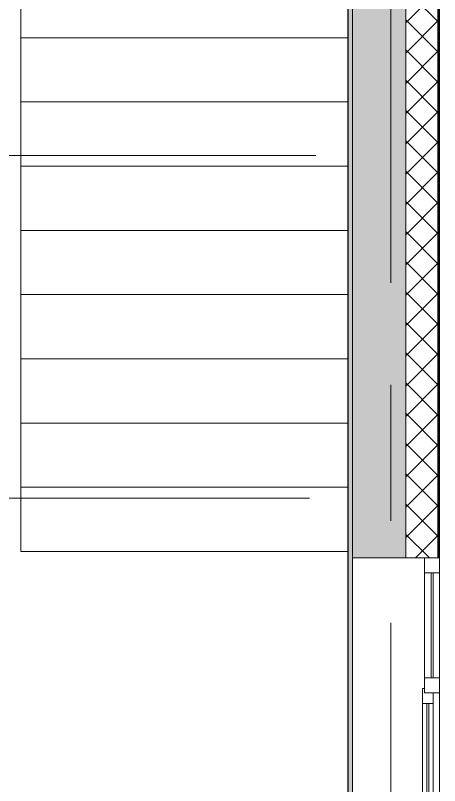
# Model space of a CAD drawing. Header units: millimetres. Extents: x 957 to 67880, y -2706 to 27400.
# Drawn here: x 65725 to 67708, y 12057 to 15654 of the extents above; entities that cross this region are included whole.
import ezdxf

# ---------------------------------------------------------------- set-up
doc = ezdxf.new("R2010")
doc.units = ezdxf.units.MM
doc.linetypes.add('Осевая', pattern=[3175, 635, -476.25, 1587.5, -476.25])
for name, color, linetype, lineweight in [('A-GLAZ', 7, 'Continuous', 9), ('A-GLAZ-1', 7, 'Continuous', 13), ('A-WALL', 7, 'Continuous', 9), ('I-WALL', 7, 'Continuous', 9), ('S-STRS-1', 7, 'Continuous', 9), ('Оси', 7, 'Continuous', 9), ('Оси-2', 7, 'Осевая', 9)]:
    doc.layers.add(name, color=color, linetype=linetype, lineweight=lineweight)
doc.layers.add('A-WALL-1', color=9, linetype='Continuous', lineweight=9, true_color=0x808080)
doc.layers.add('A-WALL-FNSH-1', color=9, linetype='Continuous', lineweight=9, true_color=0x808080)

# ---------------------------------------------------------------- blocks, each defined once
blk = doc.blocks.new('120_Окно_СКБ_2Ст_Фрамуга сверху - 120_Окно_СКБ_2Ст_2300х2500_h_ ДОО 2-24160916-План расстановки мебели и оборудования 3 этажа в осях 23-33')
at = {"layer": 'A-GLAZ'}
for p, q in [((1150, 83), (-1150, 83)), ((-1080, 83), (1080, 83)), ((-590, 53), (-1080, 53)), ((-590, 43), (-1080, 43)), ((-1150, 13), (-540, 13)), ((-1080, 13), (-540, 13)), ((-470, 33), (1030, 33)), ((1030, 23), (-470, 23)), ((1100, 13), (1150, 13))]:
    blk.add_line(p, q, dxfattribs=at)
at = {"layer": 'A-GLAZ-1'}
for p, q in [((-1150, 13), (-1150, 83)), ((-1150, 83), (-1080, 83)), ((-1080, 83), (-1080, 13)), ((-590, 13), (-590, 83)), ((-590, 83), (-520, 83)), ((-520, 83), (-520, 13)), ((1080, 13), (1080, 83)), ((1080, 83), (1150, 83)), ((1150, 83), (1150, 13)), ((1080, 53), (-520, 53)), ((-520, 53), (-520, 13)), ((-470, 3), (-470, 53)), ((1030, 3), (1030, 53)), ((1080, 13), (1080, 53)), ((-1080, 13), (-1150, 13)), ((-520, 13), (-590, 13)), ((-520, 13), (-540, 13)), ((-540, 13), (-540, 3)), ((-540, 3), (1100, 3)), ((1100, 3), (-540, 3)), ((1150, 13), (1080, 13)), ((1100, 13), (1080, 13)), ((1100, 3), (1100, 13))]:
    blk.add_line(p, q, dxfattribs=at)

msp = doc.modelspace()

# ---------------------------------------------------------------- hatches: boundary and pattern name
at = {"layer": 'A-WALL'}
h = msp.add_hatch(dxfattribs=at)
h.set_pattern_fill('FP_1', color=256, style=0, pattern_type=2)
h.set_pattern_definition([(45, (-57529.54, 0), (-70.71068, 70.71068), []), (135, (-57529.54, 0), (-70.71068, -70.71068), [])])
h.paths.add_polyline_path([(67700.5, -250), (67700.5, 7700), (67550.5, 7700), (67550.5, -250)])
h.paths.add_polyline_path([(67700.5, 8900), (67700.5, 10820), (67550.5, 10820), (67550.5, 8900)])
h.paths.add_polyline_path([(67700.5, 13120), (67700.5, 21400), (67550.5, 21400), (67550.5, 13120)])
at = {"layer": 'I-WALL'}
h = msp.add_hatch(dxfattribs=at)
h.set_pattern_fill('FP_4', color=256, style=0, pattern_type=2)
h.set_pattern_definition([(45, (-57529.54, 0), (-57.024626, 57.024626), []), (45, (-57472.52, 0), (-57.024626, 57.024626), [100.806, -20.161, 3.353, -16.808])])
h.paths.add_polyline_path([(67300.5, 10360), (67550.5, 10360), (67550.5, 10820), (67300.5, 10820), (67300.5, 10380)])
h.paths.add_polyline_path([(67550.5, 13120), (67550.5, 21400), (67300.5, 21400), (67300.5, 13120)])
h = msp.add_hatch(dxfattribs=at)
h.set_pattern_fill('FP_35', color=256, style=0, pattern_type=2)
h.set_pattern_definition([(0, (-57529.542, 0), (121.92, 30.48), [10.058, -81.382, 10.058, -81.382, -487.68]), (0, (-57529.542, 0), (121.92, 30.48), [-182.88, 10.058, -172.822, 10.058, -81.382, -213.36]), (0, (-57529.542, 0), (121.92, 30.48), [-457.2, 10.058, -50.902, 10.058, -142.342]), (120, (-57483.822, 15.24), (-87.356454, 90.345817), [10.058, -81.382, 10.058, -81.382, -487.68]), (120, (-57483.822, 15.24), (-87.356454, 90.345817), [-182.88, 10.058, -172.822, 10.058, -81.382, -213.36]), (120, (-57483.822, 15.24), (-87.356454, 90.345817), [-457.2, 10.058, -50.902, 10.058, -142.342]), (240, (-57468.582, 76.2), (-34.563546, -120.825817), [10.058, -81.382, 10.058, -81.382, -487.68]), (240, (-57468.582, 76.2), (-34.563546, -120.825817), [-182.88, 10.058, -172.822, 10.058, -81.382, -213.36]), (240, (-57468.582, 76.2), (-34.563546, -120.825817), [-457.2, 10.058, -50.902, 10.058, -142.342])])
h.paths.add_polyline_path([(67280.5, 10620), (67300.5, 10620), (67300.5, 18830), (67280.5, 18830), (67280.5, 10906.4)])

# ---------------------------------------------------------------- linework, layer by layer
at = {"layer": 'A-WALL'}
for p, q in [((67703.5, 13120), (67703.5, 21553)), ((67700.5, 13120), (67700.5, 21550)), ((67550.5, 21400), (67550.5, 13120)), ((67550.5, 13120), (67550.5, 21400)), ((67300.5, 18850), (67300.5, 10600)), ((67708.5, 13120), (67708.5, 10820))]:
    msp.add_line(p, q, dxfattribs=at)
at = {"layer": 'A-WALL-1'}
for p, q in [((67280.5, 18830), (67280.5, 10620)), ((67300.5, 13120), (67550.5, 13120)), ((67550.5, 13120), (67700.5, 13120))]:
    msp.add_line(p, q, dxfattribs=at)
at = {"layer": 'A-WALL-FNSH-1'}
for p, q in [((67708.5, 13120), (67708.5, 21558)), ((67279.5, 18829), (67279.5, 10621)), ((67700.5, 13120), (67708.5, 13120))]:
    msp.add_line(p, q, dxfattribs=at)
at = {"layer": 'I-WALL'}
msp.add_line((67279.5, 13150.9), (67280.5, 13150.9), dxfattribs=at)
at = {"layer": 'S-STRS-1'}
for p, q in [((65750.5, 15850), (65750.5, 15550)), ((65750.5, 15550), (65750.5, 15250)), ((67280.5, 15550), (65750.5, 15550)), ((67280.5, 15550), (65750.5, 15550)), ((65750.5, 15250), (65750.5, 14950)), ((67280.5, 15250), (65750.5, 15250)), ((67280.5, 15250), (65750.5, 15250)), ((65750.5, 14950), (65750.5, 14650)), ((67280.5, 14950), (65750.5, 14950)), ((67280.5, 14950), (65750.5, 14950)), ((65750.5, 14650), (65750.5, 14350)), ((67280.5, 14650), (65750.5, 14650)), ((67280.5, 14650), (65750.5, 14650)), ((65750.5, 14350), (65750.5, 14050)), ((67280.5, 14350), (65750.5, 14350)), ((67280.5, 14350), (65750.5, 14350)), ((65750.5, 14050), (65750.5, 13750)), ((67280.5, 14050), (65750.5, 14050)), ((67280.5, 14050), (65750.5, 14050)), ((65750.5, 13750), (65750.5, 13450)), ((67280.5, 13750), (65750.5, 13750)), ((67280.5, 13750), (65750.5, 13750)), ((65750.5, 13450), (65750.5, 13150)), ((67280.5, 13450), (65750.5, 13450)), ((67280.5, 13450), (65750.5, 13450)), ((67280.5, 13150), (65750.5, 13150))]:
    msp.add_line(p, q, dxfattribs=at)
at = {"layer": 'Оси'}
for p, q in [((64630.5, 15000), (67130.5, 15000)), ((64600.5, 13400), (67100.5, 13400))]:
    msp.add_line(p, q, dxfattribs=at)
at = {"layer": 'Оси-2'}
msp.add_line((67480.5, 593.7), (67480.5, 19191.6), dxfattribs=at)

# ---------------------------------------------------------------- block references
at = {"layer": 'A-GLAZ', "rotation": 269.9999999999999}
msp.add_blockref('120_Окно_СКБ_2Ст_Фрамуга сверху - 120_Окно_СКБ_2Ст_2300х2500_h_ ДОО 2-24160916-План расстановки мебели и оборудования 3 этажа в осях 23-33', (67625.5, 11970), dxfattribs=at)

doc.saveas('drawing.dxf')
